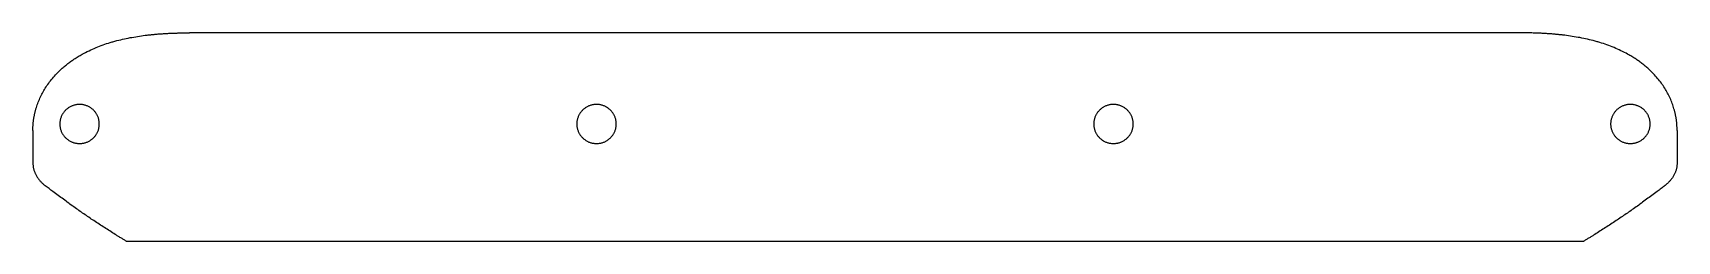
# Model space of a CAD drawing. Header units: millimetres. Extents: x 164 to 417, y 178 to 210.
import ezdxf

# ---------------------------------------------------------------- set-up
doc = ezdxf.new("R2010")
doc.units = ezdxf.units.MM

msp = doc.modelspace()

# ---------------------------------------------------------------- linework, layer by layer
at = {"color": 1}
for p, q in [((392.6, 210.06), (188.42, 210.06)), ((164.37, 195.06), (164.37, 190.13)), ((416.65, 195.06), (416.65, 190.13)), ((178.7, 178.06), (402.32, 178.06))]:
    msp.add_line(p, q, dxfattribs=at)
for points in [[(164.37, 195.06), (164.37, 195.17), (164.37, 195.27), (164.37, 195.38), (164.37, 195.48), (164.38, 195.59), (164.38, 195.69), (164.39, 195.8), (164.4, 195.9), (164.4, 196.01), (164.41, 196.11), (164.42, 196.21), (164.43, 196.32), (164.44, 196.42), (164.46, 196.53), (164.47, 196.63), (164.48, 196.74), (164.5, 196.84), (164.52, 196.95), (164.53, 197.05), (164.55, 197.16), (164.57, 197.26), (164.59, 197.36), (164.61, 197.47), (164.63, 197.57), (164.66, 197.68), (164.68, 197.78), (164.71, 197.88), (164.73, 197.99), (164.76, 198.09), (164.78, 198.19), (164.81, 198.3), (164.84, 198.4), (164.9, 198.61), (164.97, 198.81), (165.04, 199.02), (165.11, 199.22), (165.19, 199.43), (165.27, 199.63), (165.36, 199.83), (165.45, 200.03), (165.54, 200.23), (165.63, 200.43), (165.73, 200.62), (165.83, 200.81), (165.94, 201.01), (166.04, 201.19), (166.15, 201.38), (166.27, 201.57), (166.39, 201.76), (166.52, 201.96), (166.65, 202.15), (166.79, 202.34), (166.93, 202.52), (167.07, 202.71), (167.21, 202.89), (167.36, 203.07), (167.51, 203.25), (167.66, 203.42), (167.82, 203.59), (167.98, 203.76), (168.14, 203.93), (168.3, 204.09), (168.47, 204.25), (168.64, 204.41), (168.76, 204.52), (168.88, 204.63), (169, 204.74), (169.12, 204.84), (169.25, 204.95), (169.37, 205.05), (169.5, 205.15), (169.62, 205.25), (169.75, 205.35), (169.88, 205.45), (170.01, 205.55), (170.14, 205.64), (170.27, 205.74), (170.41, 205.83), (170.54, 205.92), (170.67, 206.01), (170.83, 206.11), (170.99, 206.22), (171.14, 206.31), (171.3, 206.41), (171.46, 206.51), (171.62, 206.6), (171.79, 206.7), (171.95, 206.79), (172.21, 206.93), (172.46, 207.06), (172.72, 207.19), (172.98, 207.32), (173.25, 207.44), (173.51, 207.56), (173.78, 207.68), (174.05, 207.79), (174.32, 207.9), (174.59, 208.01), (174.86, 208.11), (175.13, 208.21), (175.41, 208.31), (175.68, 208.4), (175.96, 208.49), (176.24, 208.57), (176.38, 208.62), (176.51, 208.66), (176.65, 208.7), (176.79, 208.74), (176.93, 208.78), (177.26, 208.87), (177.55, 208.94), (177.84, 209.01), (178.12, 209.08), (178.41, 209.14), (178.7, 209.2), (178.99, 209.26), (179.28, 209.32), (179.57, 209.37), (179.86, 209.42)], [(179.86, 209.42), (180.15, 209.47), (180.44, 209.52), (180.73, 209.56), (181.02, 209.61), (181.31, 209.65), (181.61, 209.68), (181.71, 209.7), (181.82, 209.71), (181.92, 209.72), (182.03, 209.73), (182.13, 209.75), (182.24, 209.76), (182.34, 209.77), (182.45, 209.78), (182.55, 209.79), (182.66, 209.8), (182.76, 209.81), (182.87, 209.82), (182.97, 209.83), (183.08, 209.84), (183.18, 209.85), (183.29, 209.86), (183.45, 209.87), (183.61, 209.89), (183.77, 209.9), (183.93, 209.91), (184.09, 209.92), (184.25, 209.93), (184.41, 209.94), (184.57, 209.95), (184.73, 209.96), (184.89, 209.97), (185.05, 209.98), (185.21, 209.99), (185.37, 210), (185.53, 210), (185.69, 210.01), (185.85, 210.01), (186.01, 210.02), (186.16, 210.03), (186.32, 210.03), (186.48, 210.03), (186.63, 210.04), (186.79, 210.04), (186.95, 210.05), (187.11, 210.05), (187.27, 210.05), (187.43, 210.05), (187.6, 210.06), (187.76, 210.06), (187.92, 210.06), (188.09, 210.06), (188.25, 210.06), (188.42, 210.06)], [(401.16, 209.42), (400.87, 209.47), (400.57, 209.52), (400.28, 209.56), (399.99, 209.61), (399.7, 209.65), (399.41, 209.68), (399.3, 209.7), (399.2, 209.71), (399.09, 209.72), (398.99, 209.73), (398.88, 209.75), (398.78, 209.76), (398.67, 209.77), (398.57, 209.78), (398.46, 209.79), (398.36, 209.8), (398.25, 209.81), (398.15, 209.82), (398.04, 209.83), (397.94, 209.84), (397.83, 209.85), (397.73, 209.86), (397.57, 209.87), (397.41, 209.89), (397.25, 209.9), (397.09, 209.91), (396.93, 209.92), (396.77, 209.93), (396.61, 209.94), (396.45, 209.95), (396.29, 209.96), (396.13, 209.97), (395.96, 209.98), (395.8, 209.99), (395.64, 210), (395.48, 210), (395.32, 210.01), (395.16, 210.01), (395.01, 210.02), (394.85, 210.03), (394.69, 210.03), (394.54, 210.03), (394.38, 210.04), (394.22, 210.04), (394.07, 210.05), (393.91, 210.05), (393.74, 210.05), (393.58, 210.05), (393.42, 210.06), (393.25, 210.06), (393.09, 210.06), (392.93, 210.06), (392.76, 210.06), (392.6, 210.06)], [(416.65, 195.06), (416.65, 195.17), (416.65, 195.27), (416.64, 195.38), (416.64, 195.48), (416.64, 195.59), (416.63, 195.69), (416.63, 195.8), (416.62, 195.9), (416.61, 196.01), (416.6, 196.11), (416.59, 196.21), (416.58, 196.32), (416.57, 196.42), (416.56, 196.53), (416.54, 196.63), (416.53, 196.74), (416.51, 196.84), (416.5, 196.95), (416.48, 197.05), (416.46, 197.16), (416.44, 197.26), (416.42, 197.36), (416.4, 197.47), (416.38, 197.57), (416.36, 197.68), (416.33, 197.78), (416.31, 197.88), (416.28, 197.99), (416.26, 198.09), (416.23, 198.19), (416.2, 198.3), (416.17, 198.4), (416.11, 198.61), (416.04, 198.81), (415.97, 199.02), (415.9, 199.22), (415.82, 199.43), (415.74, 199.63), (415.66, 199.83), (415.57, 200.03), (415.48, 200.23), (415.38, 200.43), (415.28, 200.62), (415.18, 200.81), (415.08, 201.01), (414.97, 201.19), (414.86, 201.38), (414.75, 201.57), (414.62, 201.76), (414.49, 201.96), (414.36, 202.15), (414.23, 202.34), (414.09, 202.52), (413.95, 202.71), (413.8, 202.89), (413.65, 203.07), (413.5, 203.25), (413.35, 203.42), (413.2, 203.59), (413.04, 203.76), (412.88, 203.93), (412.71, 204.09), (412.55, 204.25), (412.38, 204.41), (412.26, 204.52), (412.14, 204.63), (412.01, 204.74), (411.89, 204.84), (411.77, 204.95), (411.64, 205.05), (411.52, 205.15), (411.39, 205.25), (411.26, 205.35), (411.13, 205.45), (411, 205.55), (410.87, 205.64), (410.74, 205.74), (410.61, 205.83), (410.48, 205.92), (410.34, 206.01), (410.19, 206.11), (410.03, 206.22), (409.87, 206.31), (409.71, 206.41), (409.55, 206.51), (409.39, 206.6), (409.23, 206.7), (409.06, 206.79), (408.81, 206.93), (408.55, 207.06), (408.29, 207.19), (408.03, 207.32), (407.77, 207.44), (407.5, 207.56), (407.24, 207.68), (406.97, 207.79), (406.7, 207.9), (406.43, 208.01), (406.15, 208.11), (405.88, 208.21), (405.61, 208.31), (405.33, 208.4), (405.05, 208.49), (404.78, 208.57), (404.64, 208.62), (404.5, 208.66), (404.36, 208.7), (404.22, 208.74), (404.08, 208.78), (403.75, 208.87), (403.46, 208.94), (403.18, 209.01), (402.89, 209.08), (402.6, 209.14), (402.32, 209.2), (402.03, 209.26), (401.74, 209.32), (401.45, 209.37), (401.16, 209.42)], [(171.53, 199.06), (171.42, 199.06), (171.31, 199.05), (171.21, 199.04), (171.1, 199.03), (170.99, 199.01), (170.89, 198.99), (170.78, 198.97), (170.68, 198.94), (170.57, 198.91), (170.47, 198.87), (170.37, 198.83), (170.27, 198.79), (170.18, 198.74), (170.08, 198.69), (169.98, 198.64), (169.89, 198.58), (169.8, 198.52), (169.72, 198.46), (169.63, 198.4), (169.55, 198.33), (169.47, 198.26), (169.39, 198.18), (169.31, 198.1), (169.24, 198.02), (169.17, 197.94), (169.1, 197.86), (169.04, 197.77), (168.98, 197.68), (168.92, 197.59), (168.87, 197.5), (168.82, 197.4), (168.77, 197.31), (168.73, 197.21), (168.69, 197.11), (168.65, 197.01), (168.62, 196.91), (168.59, 196.8), (168.57, 196.7), (168.55, 196.59), (168.53, 196.49), (168.52, 196.38), (168.51, 196.27), (168.5, 196.17), (168.5, 196.06), (168.5, 195.95), (168.51, 195.85), (168.52, 195.74), (168.53, 195.63), (168.55, 195.53), (168.57, 195.42), (168.59, 195.32), (168.62, 195.21), (168.65, 195.11), (168.69, 195.01), (168.73, 194.91), (168.77, 194.81), (168.82, 194.72), (168.87, 194.62), (168.92, 194.53), (168.98, 194.44), (169.04, 194.35), (169.1, 194.26), (169.17, 194.18), (169.24, 194.1), (169.31, 194.02), (169.39, 193.94), (169.47, 193.86), (169.55, 193.79), (169.63, 193.72), (169.72, 193.66), (169.8, 193.6), (169.89, 193.54), (169.98, 193.48), (170.08, 193.43), (170.17, 193.38), (170.27, 193.33), (170.37, 193.29), (170.47, 193.25), (170.57, 193.21), (170.67, 193.18), (170.78, 193.15), (170.88, 193.13), (170.99, 193.11), (171.1, 193.09), (171.21, 193.08), (171.31, 193.07), (171.42, 193.06), (171.53, 193.06), (171.64, 193.06), (171.75, 193.07), (171.86, 193.08), (171.96, 193.09), (172.07, 193.11), (172.18, 193.13), (172.28, 193.15), (172.38, 193.18), (172.49, 193.21), (172.59, 193.25), (172.69, 193.29), (172.79, 193.33), (172.89, 193.38), (172.98, 193.43), (173.08, 193.48), (173.17, 193.54), (173.26, 193.6), (173.35, 193.66), (173.43, 193.72), (173.52, 193.79), (173.6, 193.86), (173.67, 193.94), (173.75, 194.02), (173.82, 194.1), (173.89, 194.18), (173.96, 194.26), (174.02, 194.35), (174.08, 194.44), (174.14, 194.53), (174.19, 194.62), (174.24, 194.72)], [(174.24, 194.72), (174.29, 194.81), (174.33, 194.91), (174.37, 195.01), (174.41, 195.11), (174.44, 195.21), (174.47, 195.32), (174.49, 195.42), (174.51, 195.53), (174.53, 195.63), (174.55, 195.74), (174.55, 195.85), (174.56, 195.95), (174.56, 196.06), (174.56, 196.17), (174.55, 196.27), (174.55, 196.38), (174.53, 196.49), (174.51, 196.59), (174.49, 196.7), (174.47, 196.8), (174.44, 196.91), (174.41, 197.01), (174.37, 197.11), (174.33, 197.21), (174.29, 197.31), (174.24, 197.4), (174.19, 197.5), (174.14, 197.59), (174.08, 197.68), (174.02, 197.77), (173.96, 197.86), (173.89, 197.94), (173.82, 198.02), (173.75, 198.1), (173.67, 198.18), (173.6, 198.26), (173.52, 198.33), (173.43, 198.4), (173.35, 198.46), (173.26, 198.52), (173.17, 198.58), (173.08, 198.64), (172.98, 198.69), (172.89, 198.74), (172.79, 198.79), (172.69, 198.83), (172.59, 198.87), (172.49, 198.91), (172.38, 198.94), (172.28, 198.97), (172.18, 198.99), (172.07, 199.01), (171.96, 199.03), (171.86, 199.04), (171.75, 199.05), (171.64, 199.06), (171.53, 199.06)], [(250.85, 199.06), (250.74, 199.06), (250.63, 199.05), (250.52, 199.04), (250.42, 199.03), (250.31, 199.01), (250.2, 198.99), (250.1, 198.97), (249.99, 198.94), (249.89, 198.91), (249.79, 198.87), (249.69, 198.83), (249.59, 198.79), (249.49, 198.74), (249.4, 198.69), (249.3, 198.64), (249.21, 198.58), (249.12, 198.52), (249.03, 198.46), (248.95, 198.4), (248.86, 198.33), (248.78, 198.26), (248.71, 198.18), (248.63, 198.1), (248.56, 198.02), (248.49, 197.94), (248.42, 197.86), (248.36, 197.77), (248.3, 197.68), (248.24, 197.59), (248.19, 197.5), (248.14, 197.4), (248.09, 197.31), (248.05, 197.21), (248.01, 197.11), (247.97, 197.01), (247.94, 196.91), (247.91, 196.8), (247.89, 196.7), (247.87, 196.59), (247.85, 196.49), (247.83, 196.38), (247.82, 196.27), (247.82, 196.17), (247.82, 196.06), (247.82, 195.95), (247.82, 195.85), (247.83, 195.74), (247.85, 195.63), (247.87, 195.53), (247.89, 195.42), (247.91, 195.32), (247.94, 195.21), (247.97, 195.11), (248.01, 195.01), (248.05, 194.91), (248.09, 194.81), (248.14, 194.72), (248.19, 194.62), (248.24, 194.53), (248.3, 194.44), (248.36, 194.35), (248.42, 194.26), (248.49, 194.18), (248.56, 194.1), (248.63, 194.02), (248.71, 193.94), (248.78, 193.86), (248.86, 193.79), (248.95, 193.72), (249.03, 193.66), (249.12, 193.6), (249.21, 193.54), (249.3, 193.48), (249.4, 193.43), (249.49, 193.38), (249.59, 193.33), (249.69, 193.29), (249.79, 193.25), (249.89, 193.21), (249.99, 193.18), (250.1, 193.15), (250.2, 193.13), (250.31, 193.11), (250.42, 193.09), (250.52, 193.08), (250.63, 193.07), (250.74, 193.06), (250.85, 193.06), (250.96, 193.06), (251.06, 193.07), (251.17, 193.08), (251.28, 193.09), (251.39, 193.11), (251.49, 193.13), (251.6, 193.15), (251.7, 193.18), (251.8, 193.21), (251.91, 193.25), (252.01, 193.29), (252.11, 193.33), (252.2, 193.38), (252.3, 193.43), (252.39, 193.48), (252.49, 193.54), (252.58, 193.6), (252.66, 193.66), (252.76, 193.73), (252.85, 193.81), (252.94, 193.89), (253.03, 193.98), (253.11, 194.07), (253.21, 194.18), (253.27, 194.26), (253.34, 194.35), (253.4, 194.44), (253.45, 194.53), (253.51, 194.62), (253.56, 194.72), (253.61, 194.81)], [(253.61, 194.81), (253.65, 194.91), (253.69, 195.01), (253.72, 195.11), (253.76, 195.21), (253.79, 195.32), (253.81, 195.42), (253.83, 195.53), (253.85, 195.63), (253.86, 195.74), (253.87, 195.85), (253.88, 195.95), (253.88, 196.06), (253.88, 196.17), (253.87, 196.27), (253.86, 196.38), (253.85, 196.49), (253.83, 196.59), (253.81, 196.7), (253.79, 196.8), (253.76, 196.91), (253.72, 197.01), (253.69, 197.11), (253.65, 197.21), (253.61, 197.31), (253.56, 197.4), (253.51, 197.5), (253.45, 197.59), (253.4, 197.68), (253.34, 197.77), (253.27, 197.86), (253.21, 197.94), (253.14, 198.02), (253.06, 198.11), (252.97, 198.2), (252.88, 198.28), (252.79, 198.36), (252.7, 198.44), (252.61, 198.5), (252.52, 198.56), (252.39, 198.64), (252.3, 198.69), (252.2, 198.74), (252.11, 198.79), (252.01, 198.83), (251.91, 198.87), (251.8, 198.91), (251.7, 198.94), (251.6, 198.97), (251.49, 198.99), (251.39, 199.01), (251.28, 199.03), (251.17, 199.04), (251.06, 199.05), (250.96, 199.06), (250.85, 199.06)], [(330.17, 199.06), (330.06, 199.06), (329.95, 199.05), (329.84, 199.04), (329.73, 199.03), (329.63, 199.01), (329.52, 198.99), (329.42, 198.97), (329.31, 198.94), (329.21, 198.91), (329.11, 198.87), (329.01, 198.83), (328.91, 198.79), (328.81, 198.74), (328.71, 198.69), (328.62, 198.64), (328.53, 198.58), (328.44, 198.52), (328.35, 198.46), (328.25, 198.39), (328.16, 198.31), (328.07, 198.23), (327.98, 198.14), (327.9, 198.05), (327.81, 197.94), (327.74, 197.86), (327.68, 197.77), (327.62, 197.68), (327.56, 197.59), (327.51, 197.5), (327.46, 197.4), (327.41, 197.31), (327.37, 197.21), (327.33, 197.11), (327.29, 197.01), (327.26, 196.91), (327.23, 196.8), (327.2, 196.7), (327.18, 196.59), (327.17, 196.49), (327.15, 196.38), (327.14, 196.27), (327.14, 196.17), (327.13, 196.06), (327.14, 195.95), (327.14, 195.85), (327.15, 195.74), (327.17, 195.63), (327.18, 195.53), (327.2, 195.42), (327.23, 195.32), (327.26, 195.21), (327.29, 195.11), (327.33, 195.01), (327.37, 194.91), (327.41, 194.81), (327.46, 194.72), (327.51, 194.62), (327.56, 194.53), (327.62, 194.44), (327.68, 194.35), (327.74, 194.26), (327.81, 194.18), (327.88, 194.1), (327.96, 194.01), (328.04, 193.92), (328.13, 193.84), (328.22, 193.76), (328.32, 193.68), (328.4, 193.62), (328.49, 193.56), (328.62, 193.48), (328.71, 193.43), (328.81, 193.38), (328.91, 193.33), (329.01, 193.29), (329.11, 193.25), (329.21, 193.21), (329.31, 193.18), (329.42, 193.15), (329.52, 193.13), (329.63, 193.11), (329.73, 193.09), (329.84, 193.08), (329.95, 193.07), (330.06, 193.06), (330.17, 193.06), (330.27, 193.06), (330.38, 193.07), (330.49, 193.08), (330.6, 193.09), (330.7, 193.11), (330.81, 193.13), (330.91, 193.15), (331.02, 193.18), (331.12, 193.21), (331.22, 193.25), (331.32, 193.29), (331.42, 193.33), (331.52, 193.38), (331.62, 193.43), (331.71, 193.48), (331.8, 193.54), (331.89, 193.6), (331.98, 193.66), (332.07, 193.72), (332.15, 193.79), (332.23, 193.86), (332.31, 193.94), (332.38, 194.02), (332.46, 194.1), (332.53, 194.18), (332.59, 194.26), (332.66, 194.35), (332.72, 194.44), (332.77, 194.53), (332.83, 194.62), (332.88, 194.72), (332.92, 194.81), (332.97, 194.91)], [(332.97, 194.91), (333.01, 195.01), (333.04, 195.11), (333.07, 195.21), (333.1, 195.32), (333.13, 195.42), (333.15, 195.53), (333.17, 195.63), (333.18, 195.74), (333.19, 195.85), (333.2, 195.95), (333.2, 196.06), (333.2, 196.17), (333.19, 196.27), (333.18, 196.38), (333.17, 196.49), (333.15, 196.59), (333.13, 196.7), (333.1, 196.8), (333.07, 196.91), (333.04, 197.01), (333.01, 197.11), (332.97, 197.21), (332.92, 197.31), (332.88, 197.4), (332.83, 197.5), (332.77, 197.59), (332.72, 197.68), (332.66, 197.77), (332.59, 197.86), (332.53, 197.94), (332.46, 198.02), (332.38, 198.1), (332.31, 198.18), (332.23, 198.26), (332.15, 198.33), (332.07, 198.4), (331.98, 198.46), (331.89, 198.52), (331.8, 198.58), (331.71, 198.64), (331.62, 198.69), (331.52, 198.74), (331.42, 198.79), (331.32, 198.83), (331.22, 198.87), (331.12, 198.91), (331.02, 198.94), (330.91, 198.97), (330.81, 198.99), (330.7, 199.01), (330.6, 199.03), (330.49, 199.04), (330.38, 199.05), (330.27, 199.06), (330.17, 199.06)], [(409.48, 199.06), (409.37, 199.06), (409.27, 199.05), (409.16, 199.04), (409.05, 199.03), (408.94, 199.01), (408.84, 198.99), (408.73, 198.97), (408.63, 198.94), (408.53, 198.91), (408.42, 198.87), (408.32, 198.83), (408.22, 198.79), (408.13, 198.74), (408.03, 198.69), (407.94, 198.64), (407.84, 198.58), (407.75, 198.52), (407.67, 198.46), (407.58, 198.4), (407.5, 198.33), (407.42, 198.26), (407.34, 198.18), (407.26, 198.1), (407.19, 198.02), (407.12, 197.94), (407.06, 197.86), (406.99, 197.77), (406.93, 197.68), (406.88, 197.59), (406.82, 197.5), (406.77, 197.4), (406.73, 197.31), (406.68, 197.21), (406.64, 197.11), (406.61, 197.01), (406.57, 196.91), (406.55, 196.8), (406.52, 196.7), (406.5, 196.59), (406.48, 196.49), (406.47, 196.38), (406.46, 196.27), (406.45, 196.17), (406.45, 196.06), (406.45, 195.95), (406.46, 195.85), (406.47, 195.74), (406.48, 195.63), (406.5, 195.53), (406.52, 195.42), (406.55, 195.32), (406.57, 195.21), (406.61, 195.11), (406.64, 195.01), (406.68, 194.91), (406.73, 194.81), (406.77, 194.72), (406.82, 194.62), (406.88, 194.53), (406.93, 194.44), (406.99, 194.35), (407.06, 194.26), (407.12, 194.18), (407.19, 194.1), (407.26, 194.02), (407.34, 193.94), (407.42, 193.86), (407.5, 193.79), (407.58, 193.72), (407.67, 193.66), (407.75, 193.6), (407.84, 193.54), (407.94, 193.48), (408.03, 193.43), (408.13, 193.38), (408.22, 193.33), (408.32, 193.29), (408.42, 193.25), (408.53, 193.21), (408.63, 193.18), (408.73, 193.15), (408.84, 193.13), (408.94, 193.11), (409.05, 193.09), (409.16, 193.08), (409.27, 193.07), (409.37, 193.06), (409.48, 193.06), (409.59, 193.06), (409.7, 193.07), (409.81, 193.08), (409.91, 193.09), (410.02, 193.11), (410.13, 193.13), (410.23, 193.15), (410.34, 193.18), (410.44, 193.21), (410.54, 193.25), (410.64, 193.29), (410.74, 193.33), (410.84, 193.38), (410.93, 193.43), (411.03, 193.48), (411.12, 193.54), (411.21, 193.6), (411.3, 193.66), (411.38, 193.72), (411.47, 193.79), (411.55, 193.86), (411.63, 193.94), (411.7, 194.02), (411.77, 194.1), (411.84, 194.18), (411.91, 194.26), (411.97, 194.35), (412.03, 194.44), (412.09, 194.53), (412.14, 194.62), (412.19, 194.72)], [(412.19, 194.72), (412.24, 194.81), (412.28, 194.91), (412.32, 195.01), (412.36, 195.11), (412.39, 195.21), (412.42, 195.32), (412.45, 195.42), (412.47, 195.53), (412.48, 195.63), (412.5, 195.74), (412.51, 195.85), (412.51, 195.95), (412.51, 196.06), (412.51, 196.17), (412.51, 196.27), (412.5, 196.38), (412.48, 196.49), (412.47, 196.59), (412.45, 196.7), (412.42, 196.8), (412.39, 196.91), (412.36, 197.01), (412.32, 197.11), (412.28, 197.21), (412.24, 197.31), (412.19, 197.4), (412.14, 197.5), (412.09, 197.59), (412.03, 197.68), (411.97, 197.77), (411.91, 197.86), (411.84, 197.94), (411.77, 198.02), (411.7, 198.1), (411.63, 198.18), (411.55, 198.26), (411.47, 198.33), (411.38, 198.4), (411.3, 198.46), (411.21, 198.52), (411.12, 198.58), (411.03, 198.64), (410.94, 198.69), (410.84, 198.74), (410.74, 198.79), (410.64, 198.83), (410.54, 198.87), (410.44, 198.91), (410.34, 198.94), (410.24, 198.97), (410.13, 198.99), (410.02, 199.01), (409.92, 199.03), (409.81, 199.04), (409.7, 199.05), (409.59, 199.06), (409.48, 199.06)], [(164.37, 190.13), (164.37, 190.03), (164.37, 189.92), (164.38, 189.82), (164.39, 189.71), (164.4, 189.61), (164.42, 189.5), (164.43, 189.4), (164.46, 189.29), (164.48, 189.19), (164.51, 189.09), (164.53, 188.98), (164.57, 188.88), (164.6, 188.78), (164.64, 188.68), (164.68, 188.58), (164.72, 188.48), (164.77, 188.38), (164.82, 188.28), (164.87, 188.18), (164.92, 188.09), (164.97, 187.99), (165.03, 187.9), (165.1, 187.8), (165.16, 187.71), (165.23, 187.62), (165.29, 187.53), (165.36, 187.44), (165.44, 187.35), (165.52, 187.26), (165.59, 187.18), (165.68, 187.1), (165.76, 187.01), (165.84, 186.93), (165.93, 186.85), (166.02, 186.77), (166.11, 186.7), (166.21, 186.62), (166.24, 186.6)], [(416.65, 190.13), (416.65, 190.03), (416.64, 189.92), (416.64, 189.82), (416.63, 189.71), (416.61, 189.61), (416.6, 189.5), (416.58, 189.4), (416.56, 189.29), (416.54, 189.19), (416.51, 189.09), (416.48, 188.98), (416.45, 188.88), (416.41, 188.78), (416.38, 188.68), (416.34, 188.58), (416.29, 188.48), (416.25, 188.38), (416.2, 188.28), (416.15, 188.18), (416.09, 188.09), (416.04, 187.99), (415.98, 187.9), (415.92, 187.8), (415.85, 187.71), (415.79, 187.62), (415.72, 187.53), (415.65, 187.44), (415.57, 187.35), (415.5, 187.26), (415.42, 187.18), (415.34, 187.1), (415.26, 187.01), (415.17, 186.93), (415.08, 186.85), (414.99, 186.77), (414.9, 186.7), (414.8, 186.62), (414.77, 186.6)], [(178.7, 178.06), (178.59, 178.12), (178.48, 178.19), (178.37, 178.25), (178.27, 178.32), (178.16, 178.38), (178.05, 178.45), (177.94, 178.51), (177.84, 178.58), (177.73, 178.64), (177.62, 178.71), (177.51, 178.77), (177.41, 178.84), (177.3, 178.9), (177.19, 178.97), (177.09, 179.04), (176.98, 179.1), (176.77, 179.23), (176.57, 179.36), (176.36, 179.49), (176.16, 179.62), (175.95, 179.75), (175.75, 179.88), (175.54, 180.01), (175.34, 180.14), (175.14, 180.27), (174.93, 180.4), (174.73, 180.54), (174.53, 180.67), (174.32, 180.8), (174.12, 180.94), (173.92, 181.07), (173.72, 181.21), (173.53, 181.34), (173.33, 181.46), (173.14, 181.59), (172.95, 181.72), (172.76, 181.85), (172.57, 181.99), (172.38, 182.12), (172.19, 182.25), (172, 182.38), (171.81, 182.51), (171.62, 182.64), (171.43, 182.78), (171.24, 182.91), (171.05, 183.04), (170.86, 183.18), (170.67, 183.31), (170.47, 183.46), (170.26, 183.6), (170.06, 183.75), (169.86, 183.9), (169.65, 184.04), (169.45, 184.19), (169.25, 184.34), (169.05, 184.49), (168.84, 184.64), (168.64, 184.78), (168.44, 184.93), (168.24, 185.08), (168.04, 185.23), (167.84, 185.38), (167.64, 185.53), (167.44, 185.69), (167.29, 185.8), (167.14, 185.91), (166.99, 186.03), (166.84, 186.14), (166.69, 186.25), (166.54, 186.37), (166.39, 186.48), (166.24, 186.6)], [(414.77, 186.6), (414.62, 186.48), (414.48, 186.37), (414.33, 186.25), (414.18, 186.14), (414.03, 186.03), (413.88, 185.91), (413.73, 185.8), (413.58, 185.69), (413.38, 185.53), (413.18, 185.38), (412.98, 185.23), (412.78, 185.08), (412.57, 184.93), (412.37, 184.78), (412.17, 184.64), (411.97, 184.49), (411.77, 184.34), (411.56, 184.19), (411.36, 184.04), (411.16, 183.9), (410.95, 183.75), (410.75, 183.6), (410.55, 183.46), (410.34, 183.31), (410.15, 183.18), (409.96, 183.04), (409.77, 182.91), (409.59, 182.78), (409.4, 182.64), (409.21, 182.51), (409.02, 182.38), (408.83, 182.25), (408.64, 182.12), (408.44, 181.99), (408.25, 181.85), (408.06, 181.72), (407.87, 181.59), (407.68, 181.46), (407.49, 181.34), (407.3, 181.21), (407.09, 181.07), (406.89, 180.94), (406.69, 180.8), (406.49, 180.67), (406.28, 180.54), (406.08, 180.4), (405.88, 180.27), (405.67, 180.14), (405.47, 180.01), (405.27, 179.88), (405.06, 179.75), (404.86, 179.62), (404.65, 179.49), (404.45, 179.36), (404.24, 179.23), (404.03, 179.1), (403.93, 179.04), (403.82, 178.97), (403.71, 178.9), (403.61, 178.84), (403.5, 178.77), (403.39, 178.71), (403.29, 178.64), (403.18, 178.58), (403.07, 178.51), (402.96, 178.45), (402.86, 178.38), (402.75, 178.32), (402.64, 178.25), (402.53, 178.19), (402.43, 178.12), (402.32, 178.06)]]:
    msp.add_lwpolyline(points, dxfattribs=at)

doc.saveas('drawing.dxf')
